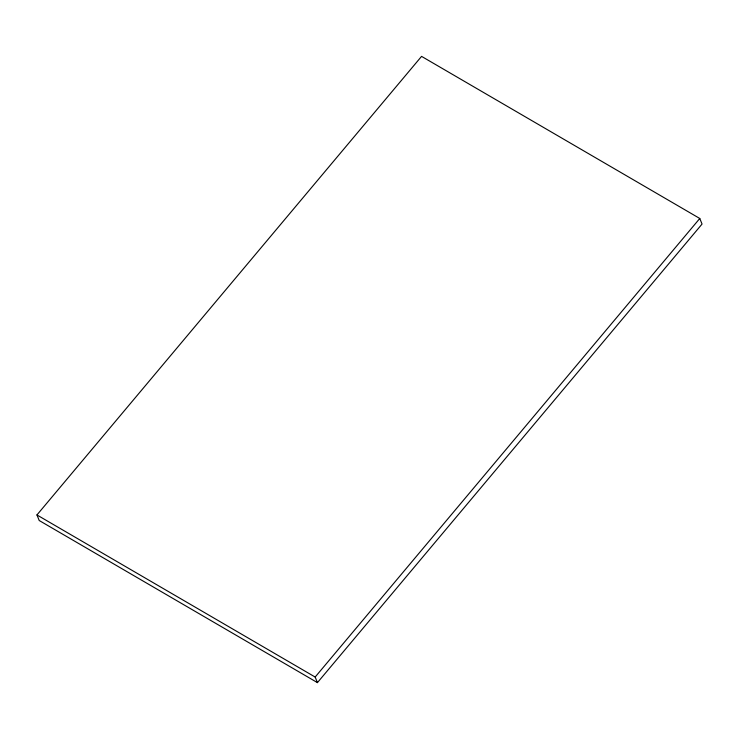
<?xml version="1.0" encoding="UTF-8"?>
<svg xmlns="http://www.w3.org/2000/svg" width="739" height="739" viewBox="0 0 739 739"><rect width="100%" height="100%" fill="white"/><g stroke="black" fill="none" stroke-linecap="round" stroke-linejoin="round"><path stroke-width="1.11" d="M36.95 514.944L421.563 56.376L699.778 218.476L702.05 224.056L317.437 682.624L39.222 520.524L36.95 514.944L315.165 677.044L317.437 682.624M315.165 677.044L699.778 218.476"/></g></svg>
